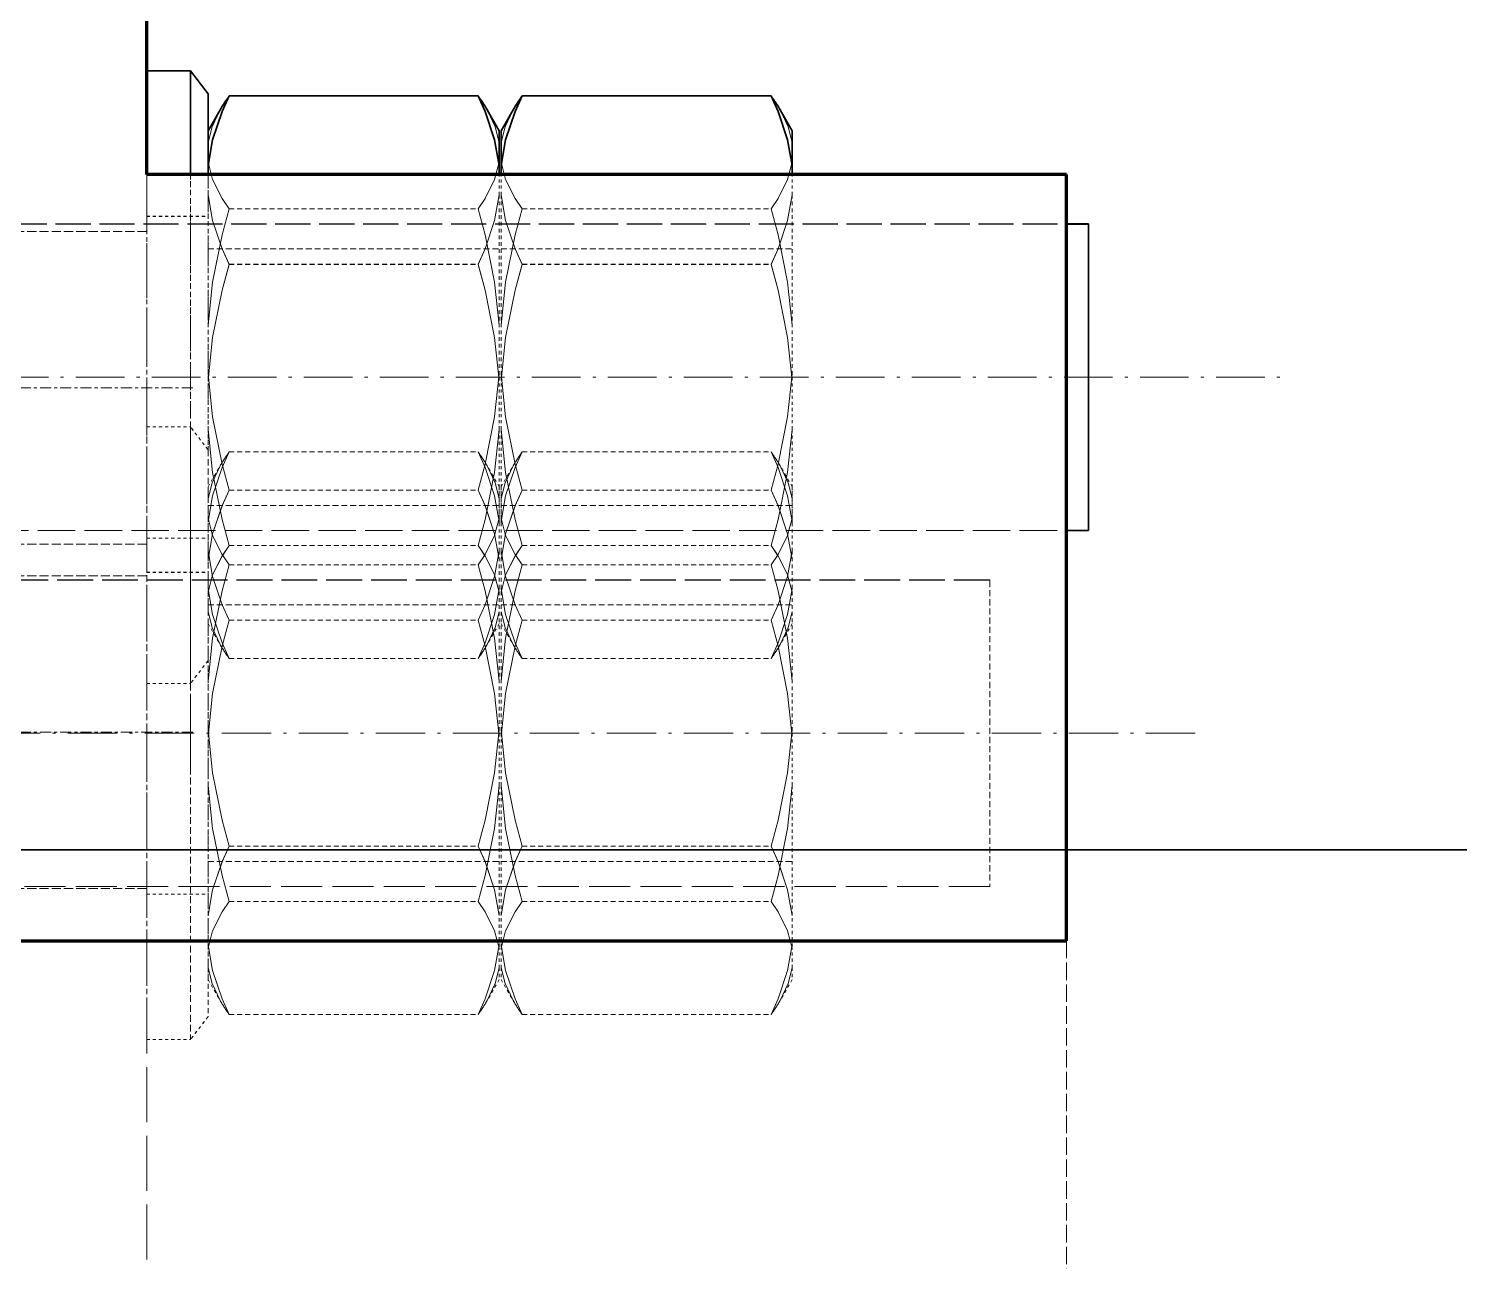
# Model space of a CAD drawing. Header units: millimetres. Extents: x 12184 to 41592, y 8990 to 29785.
# Drawn here: x 22312.09 to 22358.77, y 17317.67 to 17357.9 of the extents above; entities that cross this region are included whole.
import ezdxf

# ---------------------------------------------------------------- set-up
doc = ezdxf.new("R2010")
doc.units = ezdxf.units.MM
doc.linetypes.add('DASHDOT', pattern=[18.5, 12, -3, 0.5, -3])
doc.linetypes.add('DASHED', pattern=[15, 12, -3])

# ---------------------------------------------------------------- blocks, each defined once
blk = doc.blocks.new('A$C55E021B5')
at = {"color": 7, "lineweight": 35, "ltscale": 0.158333}
blk.add_line((1178.701, 1211.53), (1178.701, 1116.53), dxfattribs=at)
at = {"color": 7, "lineweight": 140, "ltscale": 0.158333}
blk.add_line((1178.701, 1116.53), (1178.701, 1211.53), dxfattribs=at)
at = {"color": 7, "lineweight": 35, "ltscale": 0.001576}
blk.add_line((1176.701, 1119.169), (1177.277, 1119.919), dxfattribs=at)
at = {"color": 7, "lineweight": 35, "ltscale": 0.005648}
for p, q in [((1177.277, 1119.919), (1177.277, 1116.53)), ((1178.701, 1119.919), (1178.701, 1116.53))]:
    blk.add_line(p, q, dxfattribs=at)
at = {"color": 7, "linetype": 'DASHED', "lineweight": 13, "ltscale": 0.014781}
for p, q in [((1177.277, 1119.919), (1177.277, 1111.05)), ((1178.701, 1097.17), (1178.701, 1088.301))]:
    blk.add_line(p, q, dxfattribs=at)
at = {"color": 7, "lineweight": 35, "ltscale": 0.002374}
blk.add_line((1178.701, 1119.919), (1177.277, 1119.919), dxfattribs=at)
at = {"color": 7, "lineweight": 35, "ltscale": 0.013528}
for p, q in [((1166.452, 1119.097), (1158.335, 1119.097)), ((1176.01, 1119.097), (1167.893, 1119.097))]:
    blk.add_line(p, q, dxfattribs=at)
at = {"color": 7, "lineweight": 35, "ltscale": 0.004398}
blk.add_line((1176.701, 1119.169), (1176.701, 1116.53), dxfattribs=at)
at = {"color": 7, "lineweight": 35, "ltscale": 0.001316}
for p, q in [((1157.643, 1117.959), (1158.038, 1118.643)), ((1167.143, 1117.959), (1166.749, 1118.643)), ((1167.201, 1117.959), (1167.596, 1118.643)), ((1176.701, 1117.959), (1176.306, 1118.643))]:
    blk.add_line(p, q, dxfattribs=at)
at = {"color": 7, "lineweight": 35, "ltscale": 0.001886}
for p, q in [((1157.643, 1117.959), (1157.643, 1116.827)), ((1167.143, 1117.959), (1167.143, 1116.827)), ((1167.201, 1117.959), (1167.201, 1116.827)), ((1176.701, 1117.959), (1176.701, 1116.827))]:
    blk.add_line(p, q, dxfattribs=at)
at = {"color": 7, "lineweight": 35, "ltscale": 0.05}
blk.add_line((1178.701, 1116.53), (1148.701, 1116.53), dxfattribs=at)
at = {"color": 7, "lineweight": 35, "ltscale": 0.041667}
blk.add_line((1148.701, 1116.53), (1148.701, 1091.53), dxfattribs=at)
at = {"color": 7, "lineweight": 140, "ltscale": 0.041667}
blk.add_line((1148.701, 1091.53), (1148.701, 1116.53), dxfattribs=at)
at = {"color": 7, "lineweight": 140, "ltscale": 0.05}
blk.add_line((1148.701, 1116.53), (1178.701, 1116.53), dxfattribs=at)
at = {"color": 7, "lineweight": 35, "ltscale": 0.000495911}
for p, q in [((1157.643, 1116.53), (1157.643, 1116.827)), ((1167.143, 1116.53), (1167.143, 1116.827)), ((1167.201, 1116.53), (1167.201, 1116.827)), ((1176.701, 1116.53), (1176.701, 1116.827))]:
    blk.add_line(p, q, dxfattribs=at)
at = {"color": 7, "linetype": 'DASHED', "lineweight": 13, "ltscale": 0.001096}
for p, q in [((1157.643, 1115.872), (1157.643, 1116.53)), ((1167.143, 1115.872), (1167.143, 1116.53)), ((1167.201, 1115.872), (1167.201, 1116.53)), ((1176.701, 1115.872), (1176.701, 1116.53))]:
    blk.add_line(p, q, dxfattribs=at)
at = {"color": 7, "linetype": 'DASHED', "lineweight": 13, "ltscale": 0.012762}
blk.add_line((1176.701, 1116.53), (1176.701, 1108.872), dxfattribs=at)
at = {"color": 7, "linetype": 'DASHED', "lineweight": 13, "ltscale": 0.012904}
for p, q in [((1177.277, 1116.53), (1177.277, 1108.787)), ((1178.701, 1116.53), (1178.701, 1108.787))]:
    blk.add_line(p, q, dxfattribs=at)
at = {"color": 7, "linetype": 'DASHED', "lineweight": 13, "ltscale": 0.149374}
blk.add_line((1178.701, 1116.53), (1178.701, 1026.905), dxfattribs=at)
at = {"color": 7, "linetype": 'DASHED', "lineweight": 13, "ltscale": 0.010101}
for p, q in [((1157.643, 1115.872), (1157.643, 1109.812)), ((1167.143, 1115.872), (1167.143, 1109.812)), ((1167.201, 1115.872), (1167.201, 1109.812)), ((1176.701, 1115.872), (1176.701, 1109.812)), ((1157.643, 1104.254), (1157.643, 1098.194)), ((1167.143, 1104.254), (1167.143, 1098.194)), ((1167.201, 1104.254), (1167.201, 1098.194)), ((1176.701, 1104.254), (1176.701, 1098.194))]:
    blk.add_line(p, q, dxfattribs=at)
at = {"color": 7, "linetype": 'DASHED', "lineweight": 13, "ltscale": 0.013528}
for p, q in [((1166.452, 1115.413), (1158.335, 1115.413)), ((1176.01, 1115.413), (1167.893, 1115.413)), ((1166.452, 1113.603), (1158.335, 1113.603)), ((1176.01, 1113.603), (1167.893, 1113.603)), ((1166.452, 1107.479), (1158.335, 1107.479)), ((1176.01, 1107.479), (1167.893, 1107.479)), ((1166.452, 1106.234), (1158.335, 1106.234)), ((1176.01, 1106.234), (1167.893, 1106.234)), ((1166.452, 1104.424), (1158.335, 1104.424)), ((1176.01, 1104.424), (1167.893, 1104.424)), ((1166.452, 1103.795), (1158.335, 1103.795)), ((1176.01, 1103.795), (1167.893, 1103.795)), ((1166.452, 1101.985), (1158.335, 1101.985)), ((1176.01, 1101.985), (1167.893, 1101.985)), ((1166.452, 1100.74), (1158.335, 1100.74)), ((1176.01, 1100.74), (1167.893, 1100.74)), ((1166.452, 1094.617), (1158.335, 1094.617)), ((1176.01, 1094.617), (1167.893, 1094.617)), ((1166.452, 1092.807), (1158.335, 1092.807)), ((1176.01, 1092.807), (1167.893, 1092.807)), ((1166.452, 1089.123), (1158.335, 1089.123)), ((1176.01, 1089.123), (1167.893, 1089.123))]:
    blk.add_line(p, q, dxfattribs=at)
at = {"color": 7, "linetype": 'DASHED', "lineweight": 13, "ltscale": 0.003333}
for p, q in [((1178.701, 1115.169), (1176.701, 1115.169)), ((1178.701, 1104.669), (1176.701, 1104.669)), ((1178.701, 1103.551), (1176.701, 1103.551)), ((1178.701, 1093.051), (1176.701, 1093.051))]:
    blk.add_line(p, q, dxfattribs=at)
at = {"color": 7, "lineweight": 35, "ltscale": 5.34058e-05}
blk.add_line((1147.977, 1114.919), (1147.977, 1114.887), dxfattribs=at)
at = {"color": 7, "lineweight": 35, "ltscale": 0.001207}
for p, q in [((1148.701, 1114.919), (1147.977, 1114.919)), ((1148.701, 1104.919), (1147.977, 1104.919))]:
    blk.add_line(p, q, dxfattribs=at)
at = {"color": 7, "lineweight": 35, "ltscale": 0.016613}
blk.add_line((1147.977, 1114.887), (1147.977, 1104.919), dxfattribs=at)
at = {"color": 7, "linetype": 'DASHED', "lineweight": 13, "ltscale": 0.095579}
blk.add_line((1206.049, 1114.919), (1148.701, 1114.919), dxfattribs=at)
at = {"color": 7, "linetype": 'DASHED', "lineweight": 13, "ltscale": 0.025}
for p, q in [((1178.701, 1114.672), (1193.701, 1114.672)), ((1178.701, 1104.472), (1193.701, 1104.472)), ((1178.701, 1103.433), (1193.701, 1103.433)), ((1178.701, 1093.233), (1193.701, 1093.233))]:
    blk.add_line(p, q, dxfattribs=at)
at = {"color": 7, "linetype": 'DASHED', "lineweight": 13, "ltscale": 0.015833}
for p, q in [((1167.143, 1114.107), (1157.643, 1114.107)), ((1176.701, 1114.107), (1167.201, 1114.107)), ((1167.143, 1105.731), (1157.643, 1105.731)), ((1176.701, 1105.731), (1167.201, 1105.731)), ((1167.143, 1102.489), (1157.643, 1102.489)), ((1176.701, 1102.489), (1167.201, 1102.489)), ((1167.143, 1094.113), (1157.643, 1094.113)), ((1176.701, 1094.113), (1167.201, 1094.113))]:
    blk.add_line(p, q, dxfattribs=at)
at = {"color": 7, "linetype": 'DASHED', "lineweight": 13, "ltscale": 0.018552}
for p, q in [((1177.277, 1111.05), (1177.277, 1099.919)), ((1177.277, 1108.301), (1177.277, 1097.17)), ((1178.701, 1108.301), (1178.701, 1097.17)), ((1177.277, 1099.432), (1177.277, 1088.301))]:
    blk.add_line(p, q, dxfattribs=at)
at = {"color": 7, "linetype": 'DASHDOT', "lineweight": 13, "ltscale": 0.132204}
blk.add_line((1220.689, 1109.919), (1141.367, 1109.919), dxfattribs=at)
at = {"color": 7, "linetype": 'DASHED', "lineweight": 13, "ltscale": 0.00266}
for p, q in [((1157.643, 1108.216), (1157.643, 1109.812)), ((1167.143, 1108.216), (1167.143, 1109.812)), ((1167.201, 1108.216), (1167.201, 1109.812)), ((1176.701, 1108.216), (1176.701, 1109.812)), ((1157.643, 1096.598), (1157.643, 1098.194)), ((1167.143, 1096.598), (1167.143, 1098.194)), ((1167.201, 1096.598), (1167.201, 1098.194)), ((1176.701, 1096.598), (1176.701, 1098.194))]:
    blk.add_line(p, q, dxfattribs=at)
at = {"color": 7, "linetype": 'DASHDOT', "lineweight": 13, "ltscale": 0.03}
for p, q in [((1177.201, 1109.572), (1195.201, 1109.572)), ((1177.201, 1098.333), (1195.201, 1098.333))]:
    blk.add_line(p, q, dxfattribs=at)
at = {"color": 7, "linetype": 'DASHED', "lineweight": 13, "ltscale": 0.002203}
blk.add_line((1176.701, 1108.872), (1176.701, 1107.551), dxfattribs=at)
at = {"color": 7, "linetype": 'DASHED', "lineweight": 13, "ltscale": 0.000811005}
blk.add_line((1178.701, 1108.787), (1178.701, 1108.301), dxfattribs=at)
at = {"color": 7, "linetype": 'DASHED', "lineweight": 13, "ltscale": 0.005132}
for p, q in [((1157.643, 1108.216), (1157.643, 1105.137)), ((1167.143, 1108.216), (1167.143, 1105.137)), ((1167.201, 1108.216), (1167.201, 1105.137))]:
    blk.add_line(p, q, dxfattribs=at)
at = {"color": 7, "linetype": 'DASHED', "lineweight": 13, "ltscale": 0.001576}
for p, q in [((1176.701, 1107.551), (1177.277, 1108.301)), ((1176.701, 1100.669), (1177.277, 1099.919)), ((1176.701, 1089.051), (1177.277, 1088.301))]:
    blk.add_line(p, q, dxfattribs=at)
at = {"color": 7, "linetype": 'DASHED', "lineweight": 13, "ltscale": 0.001109}
blk.add_line((1176.701, 1108.216), (1176.701, 1107.551), dxfattribs=at)
at = {"color": 7, "linetype": 'DASHED', "lineweight": 13, "ltscale": 0.002374}
for p, q in [((1178.701, 1108.301), (1177.277, 1108.301)), ((1178.701, 1099.919), (1177.277, 1099.919)), ((1178.701, 1088.301), (1177.277, 1088.301))]:
    blk.add_line(p, q, dxfattribs=at)
at = {"color": 7, "linetype": 'DASHED', "lineweight": 13, "ltscale": 0.01716}
blk.add_line((1176.701, 1107.551), (1176.701, 1097.254), dxfattribs=at)
at = {"color": 7, "linetype": 'DASHED', "lineweight": 13, "ltscale": 0.001316}
for p, q in [((1157.643, 1106.341), (1158.038, 1107.025)), ((1167.143, 1106.341), (1166.749, 1107.025)), ((1167.201, 1106.341), (1167.596, 1107.025)), ((1176.701, 1106.341), (1176.306, 1107.025)), ((1157.643, 1101.879), (1158.038, 1101.195)), ((1167.143, 1101.879), (1166.749, 1101.195)), ((1167.201, 1101.879), (1167.596, 1101.195)), ((1176.701, 1101.879), (1176.306, 1101.195)), ((1157.643, 1090.261), (1158.038, 1089.577)), ((1167.143, 1090.261), (1166.749, 1089.577)), ((1167.201, 1090.261), (1167.596, 1089.577)), ((1176.701, 1090.261), (1176.306, 1089.577))]:
    blk.add_line(p, q, dxfattribs=at)
at = {"color": 7, "linetype": 'DASHED', "lineweight": 13, "ltscale": 0.001886}
for p, q in [((1157.643, 1106.341), (1157.643, 1105.21)), ((1167.143, 1106.341), (1167.143, 1105.21)), ((1167.201, 1106.341), (1167.201, 1105.21)), ((1176.701, 1106.341), (1176.701, 1105.21))]:
    blk.add_line(p, q, dxfattribs=at)
at = {"color": 7, "linetype": 'DASHED', "lineweight": 13, "ltscale": 0.101666}
blk.add_line((1209.701, 1104.919), (1148.701, 1104.919), dxfattribs=at)
at = {"color": 7, "linetype": 'DASHED', "lineweight": 13, "ltscale": 0.001592}
for p, q in [((1157.643, 1104.254), (1157.643, 1105.21)), ((1167.143, 1104.254), (1167.143, 1105.21)), ((1167.201, 1104.254), (1167.201, 1105.21)), ((1176.701, 1104.254), (1176.701, 1105.21))]:
    blk.add_line(p, q, dxfattribs=at)
at = {"color": 7, "linetype": 'DASHED', "lineweight": 13, "ltscale": 5.34058e-05}
blk.add_line((1151.201, 1103.301), (1151.201, 1103.269), dxfattribs=at)
at = {"color": 7, "linetype": 'DASHED', "lineweight": 13, "ltscale": 0.0975}
blk.add_line((1151.201, 1103.301), (1209.701, 1103.301), dxfattribs=at)
at = {"color": 7, "linetype": 'DASHED', "lineweight": 13, "ltscale": 0.016613}
blk.add_line((1151.201, 1103.269), (1151.201, 1093.301), dxfattribs=at)
at = {"color": 7, "linetype": 'DASHDOT', "lineweight": 13, "ltscale": 0.134001}
blk.add_line((1144.501, 1098.301), (1224.902, 1098.301), dxfattribs=at)
at = {"color": 7, "linetype": 'DASHED', "lineweight": 13, "ltscale": 0.013673}
blk.add_line((1176.701, 1097.254), (1176.701, 1089.051), dxfattribs=at)
at = {"color": 7, "linetype": 'DASHED', "lineweight": 13, "ltscale": 0.008855}
for p, q in [((1157.643, 1096.598), (1157.643, 1091.285)), ((1167.143, 1096.598), (1167.143, 1091.285)), ((1167.201, 1096.598), (1167.201, 1091.285)), ((1176.701, 1096.598), (1176.701, 1091.285))]:
    blk.add_line(p, q, dxfattribs=at)
at = {"color": 7, "lineweight": 35, "ltscale": 0.183334}
blk.add_line((1199.758, 1094.5), (1089.758, 1094.5), dxfattribs=at)
at = {"color": 7, "linetype": 'DASHED', "lineweight": 13, "ltscale": 0.111666}
blk.add_line((1151.201, 1093.301), (1218.201, 1093.301), dxfattribs=at)
at = {"color": 7, "linetype": 'DASHED', "lineweight": 13, "ltscale": 0.047578}
blk.add_line((1148.701, 1091.53), (1148.701, 1062.983), dxfattribs=at)
at = {"color": 7, "lineweight": 35, "ltscale": 0.075}
blk.add_line((1148.701, 1091.53), (1193.701, 1091.53), dxfattribs=at)
at = {"color": 7, "lineweight": 140, "ltscale": 0.075}
blk.add_line((1193.701, 1091.53), (1148.701, 1091.53), dxfattribs=at)
at = {"color": 7, "linetype": 'DASHED', "lineweight": 13, "ltscale": 0.001067}
for p, q in [((1157.643, 1090.644), (1157.643, 1091.285)), ((1167.143, 1090.644), (1167.143, 1091.285)), ((1167.201, 1090.644), (1167.201, 1091.285)), ((1176.701, 1090.644), (1176.701, 1091.285))]:
    blk.add_line(p, q, dxfattribs=at)
at = {"color": 7, "linetype": 'DASHED', "lineweight": 13, "ltscale": 0.000639725}
for p, q in [((1157.643, 1090.644), (1157.643, 1090.261)), ((1167.143, 1090.644), (1167.143, 1090.261)), ((1167.201, 1090.644), (1167.201, 1090.261)), ((1176.701, 1090.644), (1176.701, 1090.261))]:
    blk.add_line(p, q, dxfattribs=at)
at = {"color": 7, "lineweight": 35}
for points in [[(1157.643, 1116.827), (1157.794, 1117.667), (1158.106, 1118.589), (1158.335, 1119.097)], [(1167.143, 1116.827), (1166.993, 1117.667), (1166.681, 1118.589), (1166.452, 1119.097)], [(1167.201, 1116.827), (1167.352, 1117.667), (1167.664, 1118.589), (1167.893, 1119.097)], [(1176.701, 1116.827), (1176.551, 1117.667), (1176.239, 1118.589), (1176.01, 1119.097)]]:
    blk.add_lwpolyline(points, dxfattribs=at)
at = {"color": 7, "linetype": 'DASHED', "lineweight": 13}
for points in [[(1157.643, 1117.575), (1157.775, 1118.087), (1158.038, 1118.643)], [(1167.143, 1117.575), (1167.012, 1118.087), (1166.749, 1118.643)], [(1167.201, 1117.575), (1167.333, 1118.087), (1167.596, 1118.643)], [(1176.701, 1117.575), (1176.57, 1118.087), (1176.306, 1118.643)], [(1157.643, 1116.935), (1157.794, 1116.372), (1158.106, 1115.754), (1158.335, 1115.413)], [(1167.143, 1116.935), (1166.993, 1116.372), (1166.681, 1115.754), (1166.452, 1115.413)], [(1167.201, 1116.935), (1167.352, 1116.372), (1167.664, 1115.754), (1167.893, 1115.413)], [(1176.701, 1116.935), (1176.551, 1116.372), (1176.239, 1115.754), (1176.01, 1115.413)], [(1157.643, 1115.872), (1157.794, 1115.033), (1158.106, 1114.111), (1158.335, 1113.603)], [(1167.143, 1115.872), (1166.993, 1115.033), (1166.681, 1114.111), (1166.452, 1113.603)], [(1167.201, 1115.872), (1167.352, 1115.033), (1167.664, 1114.111), (1167.893, 1113.603)], [(1176.701, 1115.872), (1176.551, 1115.033), (1176.239, 1114.111), (1176.01, 1113.603)], [(1157.643, 1111.622), (1157.794, 1113.024), (1158.106, 1114.564), (1158.335, 1115.413)], [(1167.143, 1111.622), (1166.993, 1113.024), (1166.681, 1114.564), (1166.452, 1115.413)], [(1167.201, 1111.622), (1167.352, 1113.024), (1167.664, 1114.564), (1167.893, 1115.413)], [(1176.701, 1111.622), (1176.551, 1113.024), (1176.239, 1114.564), (1176.01, 1115.413)], [(1157.643, 1109.812), (1157.794, 1111.214), (1158.106, 1112.754), (1158.335, 1113.603)], [(1167.143, 1109.812), (1166.993, 1111.214), (1166.681, 1112.754), (1166.452, 1113.603)], [(1167.201, 1109.812), (1167.352, 1111.214), (1167.664, 1112.754), (1167.893, 1113.603)], [(1176.701, 1109.812), (1176.551, 1111.214), (1176.239, 1112.754), (1176.01, 1113.603)], [(1157.643, 1110.026), (1157.794, 1108.623), (1158.106, 1107.083), (1158.335, 1106.234)], [(1167.143, 1110.026), (1166.993, 1108.623), (1166.681, 1107.083), (1166.452, 1106.234)], [(1167.201, 1110.026), (1167.352, 1108.623), (1167.664, 1107.083), (1167.893, 1106.234)], [(1176.701, 1110.026), (1176.551, 1108.623), (1176.239, 1107.083), (1176.01, 1106.234)], [(1157.643, 1108.216), (1157.794, 1106.813), (1158.106, 1105.273), (1158.335, 1104.424)], [(1167.143, 1108.216), (1166.993, 1106.813), (1166.681, 1105.273), (1166.452, 1104.424)], [(1167.201, 1108.216), (1167.352, 1106.813), (1167.664, 1105.273), (1167.893, 1104.424)], [(1176.701, 1108.216), (1176.551, 1106.813), (1176.239, 1105.273), (1176.01, 1104.424)], [(1157.643, 1105.21), (1157.794, 1106.049), (1158.106, 1106.971), (1158.335, 1107.479)], [(1167.143, 1105.21), (1166.993, 1106.049), (1166.681, 1106.971), (1166.452, 1107.479)], [(1167.201, 1105.21), (1167.352, 1106.049), (1167.664, 1106.971), (1167.893, 1107.479)], [(1176.701, 1105.21), (1176.551, 1106.049), (1176.239, 1106.971), (1176.01, 1107.479)], [(1157.643, 1105.957), (1157.775, 1106.47), (1158.038, 1107.025)], [(1167.143, 1105.957), (1167.012, 1106.47), (1166.749, 1107.025)], [(1167.201, 1105.957), (1167.333, 1106.47), (1167.596, 1107.025)], [(1176.701, 1105.957), (1176.57, 1106.47), (1176.306, 1107.025)], [(1157.643, 1103.965), (1157.794, 1104.805), (1158.106, 1105.727), (1158.335, 1106.234)], [(1167.143, 1103.965), (1166.993, 1104.805), (1166.681, 1105.727), (1166.452, 1106.234)], [(1167.201, 1103.965), (1167.352, 1104.805), (1167.664, 1105.727), (1167.893, 1106.234)], [(1176.701, 1103.965), (1176.551, 1104.805), (1176.239, 1105.727), (1176.01, 1106.234)], [(1157.643, 1105.317), (1157.794, 1104.754), (1158.106, 1104.136), (1158.335, 1103.795)], [(1167.143, 1105.317), (1166.993, 1104.754), (1166.681, 1104.136), (1166.452, 1103.795)], [(1167.201, 1105.317), (1167.352, 1104.754), (1167.664, 1104.136), (1167.893, 1103.795)], [(1176.701, 1105.317), (1176.551, 1104.754), (1176.239, 1104.136), (1176.01, 1103.795)], [(1157.643, 1102.903), (1157.794, 1103.466), (1158.106, 1104.084), (1158.335, 1104.424)], [(1167.143, 1102.903), (1166.993, 1103.466), (1166.681, 1104.084), (1166.452, 1104.424)], [(1167.201, 1102.903), (1167.352, 1103.466), (1167.664, 1104.084), (1167.893, 1104.424)], [(1176.701, 1102.903), (1176.551, 1103.466), (1176.239, 1104.084), (1176.01, 1104.424)], [(1157.643, 1104.254), (1157.794, 1103.415), (1158.106, 1102.493), (1158.335, 1101.985)], [(1167.143, 1104.254), (1166.993, 1103.415), (1166.681, 1102.493), (1166.452, 1101.985)], [(1167.201, 1104.254), (1167.352, 1103.415), (1167.664, 1102.493), (1167.893, 1101.985)], [(1176.701, 1104.254), (1176.551, 1103.415), (1176.239, 1102.493), (1176.01, 1101.985)], [(1157.643, 1100.004), (1157.794, 1101.406), (1158.106, 1102.946), (1158.335, 1103.795)], [(1167.143, 1100.004), (1166.993, 1101.406), (1166.681, 1102.946), (1166.452, 1103.795)], [(1167.201, 1100.004), (1167.352, 1101.406), (1167.664, 1102.946), (1167.893, 1103.795)], [(1176.701, 1100.004), (1176.551, 1101.406), (1176.239, 1102.946), (1176.01, 1103.795)], [(1157.643, 1103.01), (1157.794, 1102.17), (1158.106, 1101.248), (1158.335, 1100.74)], [(1167.143, 1103.01), (1166.993, 1102.17), (1166.681, 1101.248), (1166.452, 1100.74)], [(1167.201, 1103.01), (1167.352, 1102.17), (1167.664, 1101.248), (1167.893, 1100.74)], [(1176.701, 1103.01), (1176.551, 1102.17), (1176.239, 1101.248), (1176.01, 1100.74)], [(1157.643, 1102.262), (1157.775, 1101.75), (1158.038, 1101.195)], [(1157.643, 1098.194), (1157.794, 1099.596), (1158.106, 1101.136), (1158.335, 1101.985)], [(1167.143, 1098.194), (1166.993, 1099.596), (1166.681, 1101.136), (1166.452, 1101.985)], [(1167.143, 1102.262), (1167.012, 1101.75), (1166.749, 1101.195)], [(1167.201, 1102.262), (1167.333, 1101.75), (1167.596, 1101.195)], [(1167.201, 1098.194), (1167.352, 1099.596), (1167.664, 1101.136), (1167.893, 1101.985)], [(1176.701, 1098.194), (1176.551, 1099.596), (1176.239, 1101.136), (1176.01, 1101.985)], [(1176.701, 1102.262), (1176.57, 1101.75), (1176.306, 1101.195)], [(1157.643, 1098.408), (1157.794, 1097.005), (1158.106, 1095.465), (1158.335, 1094.617)], [(1167.143, 1098.408), (1166.993, 1097.005), (1166.681, 1095.465), (1166.452, 1094.617)], [(1167.201, 1098.408), (1167.352, 1097.005), (1167.664, 1095.465), (1167.893, 1094.617)], [(1176.701, 1098.408), (1176.551, 1097.005), (1176.239, 1095.465), (1176.01, 1094.617)], [(1157.643, 1096.598), (1157.794, 1095.195), (1158.106, 1093.655), (1158.335, 1092.807)], [(1167.143, 1096.598), (1166.993, 1095.195), (1166.681, 1093.655), (1166.452, 1092.807)], [(1167.201, 1096.598), (1167.352, 1095.195), (1167.664, 1093.655), (1167.893, 1092.807)], [(1176.701, 1096.598), (1176.551, 1095.195), (1176.239, 1093.655), (1176.01, 1092.807)], [(1157.643, 1092.347), (1157.794, 1093.187), (1158.106, 1094.109), (1158.335, 1094.617)], [(1167.143, 1092.347), (1166.993, 1093.187), (1166.681, 1094.109), (1166.452, 1094.617)], [(1167.201, 1092.347), (1167.352, 1093.187), (1167.664, 1094.109), (1167.893, 1094.617)], [(1176.701, 1092.347), (1176.551, 1093.187), (1176.239, 1094.109), (1176.01, 1094.617)], [(1157.643, 1091.285), (1157.794, 1091.848), (1158.106, 1092.466), (1158.335, 1092.807)], [(1167.143, 1091.285), (1166.993, 1091.848), (1166.681, 1092.466), (1166.452, 1092.807)], [(1167.201, 1091.285), (1167.352, 1091.848), (1167.664, 1092.466), (1167.893, 1092.807)], [(1176.701, 1091.285), (1176.551, 1091.848), (1176.239, 1092.466), (1176.01, 1092.807)], [(1157.643, 1091.392), (1157.794, 1090.552), (1158.106, 1089.631), (1158.335, 1089.123)], [(1167.143, 1091.392), (1166.993, 1090.552), (1166.681, 1089.631), (1166.452, 1089.123)], [(1167.201, 1091.392), (1167.352, 1090.552), (1167.664, 1089.631), (1167.893, 1089.123)], [(1176.701, 1091.392), (1176.551, 1090.552), (1176.239, 1089.631), (1176.01, 1089.123)], [(1157.643, 1090.644), (1157.775, 1090.132), (1158.038, 1089.577)], [(1167.143, 1090.644), (1167.012, 1090.132), (1166.749, 1089.577)], [(1167.201, 1090.644), (1167.333, 1090.132), (1167.596, 1089.577)], [(1176.701, 1090.644), (1176.57, 1090.132), (1176.306, 1089.577)]]:
    blk.add_lwpolyline(points, dxfattribs=at)
at = {"color": 7, "lineweight": 35}
for centre, start, end in [((1162.605, 1115.983), 143.9045, 149.7877), ((1162.182, 1115.983), 30.2123, 36.0955), ((1172.163, 1115.983), 143.9045, 149.7877), ((1171.739, 1115.983), 30.2123, 36.0955)]:
    blk.add_arc(centre, 5.285, start, end, dxfattribs=at)
at = {"color": 7, "linetype": 'DASHED', "lineweight": 13}
for centre, start, end in [((1162.605, 1104.366), 143.9045, 149.7877), ((1162.182, 1104.366), 30.2123, 36.0955), ((1172.163, 1104.366), 143.9045, 149.7877), ((1171.739, 1104.366), 30.2123, 36.0955), ((1162.605, 1103.854), 210.2123, 216.0955), ((1162.182, 1103.854), 323.9045, 329.7877), ((1172.163, 1103.854), 210.2123, 216.0955), ((1171.739, 1103.854), 323.9045, 329.7877), ((1162.605, 1092.236), 210.2123, 216.0955), ((1162.182, 1092.236), 323.9045, 329.7877), ((1172.163, 1092.236), 210.2123, 216.0955), ((1171.739, 1092.236), 323.9045, 329.7877)]:
    blk.add_arc(centre, 5.285, start, end, dxfattribs=at)
blk = doc.blocks.new('1')
at = {"color": 7, "lineweight": 35, "ltscale": 0.158333}
blk.add_line((22315.947, 17448.134), (22315.947, 17353.134), dxfattribs=at)
at = {"color": 7, "lineweight": 140, "ltscale": 0.158333}
blk.add_line((22315.947, 17353.134), (22315.947, 17448.134), dxfattribs=at)
at = {"color": 7, "lineweight": 35, "ltscale": 0.005648}
for p, q in [((22315.947, 17356.522), (22315.947, 17353.134)), ((22317.371, 17356.522), (22317.371, 17353.134))]:
    blk.add_line(p, q, dxfattribs=at)
at = {"color": 7, "lineweight": 35, "ltscale": 0.002374}
blk.add_line((22315.947, 17356.522), (22317.371, 17356.522), dxfattribs=at)
at = {"color": 7, "linetype": 'DASHED', "lineweight": 13, "ltscale": 0.014781}
for p, q in [((22317.371, 17356.522), (22317.371, 17347.653)), ((22315.947, 17333.773), (22315.947, 17324.904))]:
    blk.add_line(p, q, dxfattribs=at)
at = {"color": 7, "lineweight": 35, "ltscale": 0.001576}
blk.add_line((22317.947, 17355.772), (22317.371, 17356.522), dxfattribs=at)
at = {"color": 7, "lineweight": 35, "ltscale": 0.004398}
blk.add_line((22317.947, 17355.772), (22317.947, 17353.133), dxfattribs=at)
at = {"color": 7, "lineweight": 35, "ltscale": 0.013528}
for p, q in [((22318.638, 17355.701), (22326.755, 17355.701)), ((22328.195, 17355.701), (22336.312, 17355.701))]:
    blk.add_line(p, q, dxfattribs=at)
at = {"color": 7, "lineweight": 35, "ltscale": 0.001316}
for p, q in [((22317.947, 17354.563), (22318.341, 17355.246)), ((22327.446, 17354.563), (22327.051, 17355.246)), ((22327.504, 17354.563), (22327.899, 17355.246)), ((22337.004, 17354.563), (22336.609, 17355.246))]:
    blk.add_line(p, q, dxfattribs=at)
at = {"color": 7, "lineweight": 35, "ltscale": 0.001886}
for p, q in [((22317.947, 17354.563), (22317.947, 17353.431)), ((22327.446, 17354.563), (22327.446, 17353.431)), ((22327.504, 17354.563), (22327.504, 17353.431)), ((22337.004, 17354.563), (22337.004, 17353.431))]:
    blk.add_line(p, q, dxfattribs=at)
at = {"color": 7, "linetype": 'DASHED', "lineweight": 13, "ltscale": 0.149374}
blk.add_line((22315.947, 17353.134), (22315.947, 17263.509), dxfattribs=at)
at = {"color": 7, "lineweight": 35, "ltscale": 0.05}
blk.add_line((22315.947, 17353.134), (22345.947, 17353.134), dxfattribs=at)
at = {"color": 7, "linetype": 'DASHED', "lineweight": 13, "ltscale": 0.012904}
for p, q in [((22315.947, 17353.134), (22315.947, 17345.391)), ((22317.371, 17353.134), (22317.371, 17345.391))]:
    blk.add_line(p, q, dxfattribs=at)
at = {"color": 7, "lineweight": 140, "ltscale": 0.05}
blk.add_line((22345.947, 17353.134), (22315.947, 17353.134), dxfattribs=at)
at = {"color": 7, "lineweight": 35, "ltscale": 0.000495911}
for p, q in [((22317.947, 17353.134), (22317.947, 17353.431)), ((22327.446, 17353.134), (22327.446, 17353.431)), ((22327.504, 17353.134), (22327.504, 17353.431)), ((22337.004, 17353.134), (22337.004, 17353.431))]:
    blk.add_line(p, q, dxfattribs=at)
at = {"color": 7, "linetype": 'DASHED', "lineweight": 13, "ltscale": 0.001096}
for p, q in [((22317.947, 17352.476), (22317.947, 17353.134)), ((22327.446, 17352.476), (22327.446, 17353.134)), ((22327.504, 17352.476), (22327.504, 17353.134)), ((22337.004, 17352.476), (22337.004, 17353.134))]:
    blk.add_line(p, q, dxfattribs=at)
at = {"color": 7, "linetype": 'DASHED', "lineweight": 13, "ltscale": 0.012762}
blk.add_line((22317.947, 17353.133), (22317.947, 17345.476), dxfattribs=at)
at = {"color": 7, "lineweight": 35, "ltscale": 0.041667}
blk.add_line((22345.947, 17353.134), (22345.947, 17328.134), dxfattribs=at)
at = {"color": 7, "lineweight": 140, "ltscale": 0.041667}
blk.add_line((22345.947, 17328.134), (22345.947, 17353.134), dxfattribs=at)
at = {"color": 7, "linetype": 'DASHED', "lineweight": 13, "ltscale": 0.010101}
for p, q in [((22317.947, 17352.476), (22317.947, 17346.415)), ((22327.446, 17352.476), (22327.446, 17346.415)), ((22327.504, 17352.476), (22327.504, 17346.415)), ((22337.004, 17352.476), (22337.004, 17346.415)), ((22317.947, 17340.858), (22317.947, 17334.797)), ((22327.446, 17340.858), (22327.446, 17334.797)), ((22327.504, 17340.858), (22327.504, 17334.797)), ((22337.004, 17340.858), (22337.004, 17334.797))]:
    blk.add_line(p, q, dxfattribs=at)
at = {"color": 7, "linetype": 'DASHED', "lineweight": 13, "ltscale": 0.003333}
for p, q in [((22315.947, 17351.772), (22317.947, 17351.772)), ((22315.947, 17341.272), (22317.947, 17341.272)), ((22315.947, 17340.154), (22317.947, 17340.154)), ((22315.947, 17329.654), (22317.947, 17329.654))]:
    blk.add_line(p, q, dxfattribs=at)
at = {"color": 7, "linetype": 'DASHED', "lineweight": 13, "ltscale": 0.013528}
for p, q in [((22318.638, 17352.016), (22326.755, 17352.016)), ((22328.195, 17352.016), (22336.312, 17352.016)), ((22318.638, 17350.206), (22326.755, 17350.206)), ((22328.195, 17350.206), (22336.312, 17350.206)), ((22318.638, 17344.083), (22326.755, 17344.083)), ((22328.195, 17344.083), (22336.312, 17344.083)), ((22318.638, 17342.838), (22326.755, 17342.838)), ((22328.195, 17342.838), (22336.312, 17342.838)), ((22318.638, 17341.028), (22326.755, 17341.028)), ((22328.195, 17341.028), (22336.312, 17341.028)), ((22318.638, 17340.399), (22326.755, 17340.399)), ((22328.195, 17340.399), (22336.312, 17340.399)), ((22318.638, 17338.589), (22326.755, 17338.589)), ((22328.195, 17338.589), (22336.312, 17338.589)), ((22318.638, 17337.344), (22326.755, 17337.344)), ((22328.195, 17337.344), (22336.312, 17337.344)), ((22318.638, 17331.22), (22326.755, 17331.22)), ((22328.195, 17331.22), (22336.312, 17331.22)), ((22318.638, 17329.41), (22326.755, 17329.41)), ((22328.195, 17329.41), (22336.312, 17329.41)), ((22318.638, 17325.726), (22326.755, 17325.726)), ((22328.195, 17325.726), (22336.312, 17325.726))]:
    blk.add_line(p, q, dxfattribs=at)
at = {"color": 7, "linetype": 'DASHED', "lineweight": 13, "ltscale": 0.095579}
blk.add_line((22288.599, 17351.522), (22345.946, 17351.522), dxfattribs=at)
at = {"color": 7, "linetype": 'DASHED', "lineweight": 13, "ltscale": 0.025}
for p, q in [((22315.947, 17351.276), (22300.947, 17351.276)), ((22315.947, 17341.076), (22300.947, 17341.076)), ((22315.947, 17340.037), (22300.947, 17340.037)), ((22315.947, 17329.836), (22300.947, 17329.836))]:
    blk.add_line(p, q, dxfattribs=at)
at = {"color": 7, "lineweight": 35, "ltscale": 0.001207}
for p, q in [((22345.946, 17351.522), (22346.67, 17351.522)), ((22345.946, 17341.522), (22346.67, 17341.522))]:
    blk.add_line(p, q, dxfattribs=at)
at = {"color": 7, "lineweight": 35, "ltscale": 5.34058e-05}
blk.add_line((22346.67, 17351.522), (22346.67, 17351.49), dxfattribs=at)
at = {"color": 7, "lineweight": 35, "ltscale": 0.016613}
blk.add_line((22346.67, 17351.49), (22346.67, 17341.522), dxfattribs=at)
at = {"color": 7, "linetype": 'DASHED', "lineweight": 13, "ltscale": 0.015833}
for p, q in [((22317.947, 17350.71), (22327.446, 17350.71)), ((22327.504, 17350.71), (22337.004, 17350.71)), ((22317.947, 17342.334), (22327.446, 17342.334)), ((22327.504, 17342.334), (22337.004, 17342.334)), ((22317.947, 17339.092), (22327.446, 17339.092)), ((22327.504, 17339.092), (22337.004, 17339.092)), ((22317.947, 17330.716), (22327.446, 17330.716)), ((22327.504, 17330.716), (22337.004, 17330.716))]:
    blk.add_line(p, q, dxfattribs=at)
at = {"color": 7, "linetype": 'DASHED', "lineweight": 13, "ltscale": 0.018552}
for p, q in [((22317.371, 17347.653), (22317.371, 17336.522)), ((22315.947, 17344.904), (22315.947, 17333.773)), ((22317.371, 17344.904), (22317.371, 17333.773)), ((22317.371, 17336.036), (22317.371, 17324.904))]:
    blk.add_line(p, q, dxfattribs=at)
at = {"color": 7, "linetype": 'DASHDOT', "lineweight": 13, "ltscale": 0.132204}
blk.add_line((22273.958, 17346.522), (22353.28, 17346.522), dxfattribs=at)
at = {"color": 7, "linetype": 'DASHDOT', "lineweight": 13, "ltscale": 0.03}
for p, q in [((22317.446, 17346.176), (22299.446, 17346.176)), ((22317.446, 17334.937), (22299.446, 17334.937))]:
    blk.add_line(p, q, dxfattribs=at)
at = {"color": 7, "linetype": 'DASHED', "lineweight": 13, "ltscale": 0.00266}
for p, q in [((22317.947, 17344.819), (22317.947, 17346.415)), ((22327.446, 17344.819), (22327.446, 17346.415)), ((22327.504, 17344.819), (22327.504, 17346.415)), ((22337.004, 17344.819), (22337.004, 17346.415)), ((22317.947, 17333.201), (22317.947, 17334.797)), ((22327.446, 17333.201), (22327.446, 17334.797)), ((22327.504, 17333.201), (22327.504, 17334.797)), ((22337.004, 17333.201), (22337.004, 17334.797))]:
    blk.add_line(p, q, dxfattribs=at)
at = {"color": 7, "linetype": 'DASHED', "lineweight": 13, "ltscale": 0.000811005}
blk.add_line((22315.947, 17345.391), (22315.947, 17344.904), dxfattribs=at)
at = {"color": 7, "linetype": 'DASHED', "lineweight": 13, "ltscale": 0.002203}
blk.add_line((22317.947, 17345.476), (22317.947, 17344.154), dxfattribs=at)
at = {"color": 7, "linetype": 'DASHED', "lineweight": 13, "ltscale": 0.002374}
for p, q in [((22315.947, 17344.904), (22317.371, 17344.904)), ((22315.947, 17336.522), (22317.371, 17336.522)), ((22315.947, 17324.904), (22317.371, 17324.904))]:
    blk.add_line(p, q, dxfattribs=at)
at = {"color": 7, "linetype": 'DASHED', "lineweight": 13, "ltscale": 0.001576}
for p, q in [((22317.947, 17344.154), (22317.371, 17344.904)), ((22317.947, 17337.272), (22317.371, 17336.522)), ((22317.947, 17325.655), (22317.371, 17324.904))]:
    blk.add_line(p, q, dxfattribs=at)
at = {"color": 7, "linetype": 'DASHED', "lineweight": 13, "ltscale": 0.001109}
blk.add_line((22317.947, 17344.819), (22317.947, 17344.154), dxfattribs=at)
at = {"color": 7, "linetype": 'DASHED', "lineweight": 13, "ltscale": 0.005132}
for p, q in [((22327.446, 17344.819), (22327.446, 17341.74)), ((22327.504, 17344.819), (22327.504, 17341.74)), ((22337.004, 17344.819), (22337.004, 17341.74))]:
    blk.add_line(p, q, dxfattribs=at)
at = {"color": 7, "linetype": 'DASHED', "lineweight": 13, "ltscale": 0.01716}
blk.add_line((22317.947, 17344.154), (22317.947, 17333.858), dxfattribs=at)
at = {"color": 7, "linetype": 'DASHED', "lineweight": 13, "ltscale": 0.001316}
for p, q in [((22317.947, 17342.945), (22318.341, 17343.629)), ((22327.446, 17342.945), (22327.051, 17343.629)), ((22327.504, 17342.945), (22327.899, 17343.629)), ((22337.004, 17342.945), (22336.609, 17343.629)), ((22317.947, 17338.482), (22318.341, 17337.798)), ((22327.446, 17338.482), (22327.051, 17337.798)), ((22327.504, 17338.482), (22327.899, 17337.798)), ((22337.004, 17338.482), (22336.609, 17337.798)), ((22317.947, 17326.864), (22318.341, 17326.18)), ((22327.446, 17326.864), (22327.051, 17326.18)), ((22327.504, 17326.864), (22327.899, 17326.18)), ((22337.004, 17326.864), (22336.609, 17326.18))]:
    blk.add_line(p, q, dxfattribs=at)
at = {"color": 7, "linetype": 'DASHED', "lineweight": 13, "ltscale": 0.001886}
for p, q in [((22317.947, 17342.945), (22317.947, 17341.813)), ((22327.446, 17342.945), (22327.446, 17341.813)), ((22327.504, 17342.945), (22327.504, 17341.813)), ((22337.004, 17342.945), (22337.004, 17341.813))]:
    blk.add_line(p, q, dxfattribs=at)
at = {"color": 7, "linetype": 'DASHED', "lineweight": 13, "ltscale": 0.001592}
for p, q in [((22317.947, 17340.858), (22317.947, 17341.813)), ((22327.446, 17340.858), (22327.446, 17341.813)), ((22327.504, 17340.858), (22327.504, 17341.813)), ((22337.004, 17340.858), (22337.004, 17341.813))]:
    blk.add_line(p, q, dxfattribs=at)
at = {"color": 7, "linetype": 'DASHED', "lineweight": 13, "ltscale": 0.101666}
blk.add_line((22284.946, 17341.522), (22345.946, 17341.522), dxfattribs=at)
at = {"color": 7, "linetype": 'DASHED', "lineweight": 13, "ltscale": 0.0975}
blk.add_line((22343.446, 17339.904), (22284.946, 17339.904), dxfattribs=at)
at = {"color": 7, "linetype": 'DASHED', "lineweight": 13, "ltscale": 5.34058e-05}
blk.add_line((22343.446, 17339.904), (22343.446, 17339.872), dxfattribs=at)
at = {"color": 7, "linetype": 'DASHED', "lineweight": 13, "ltscale": 0.016613}
blk.add_line((22343.446, 17339.872), (22343.446, 17329.904), dxfattribs=at)
at = {"color": 7, "linetype": 'DASHDOT', "lineweight": 13, "ltscale": 0.134001}
blk.add_line((22350.147, 17334.904), (22269.746, 17334.904), dxfattribs=at)
at = {"color": 7, "linetype": 'DASHED', "lineweight": 13, "ltscale": 0.013673}
blk.add_line((22317.947, 17333.858), (22317.947, 17325.655), dxfattribs=at)
at = {"color": 7, "linetype": 'DASHED', "lineweight": 13, "ltscale": 0.008855}
for p, q in [((22317.947, 17333.201), (22317.947, 17327.888)), ((22327.446, 17333.201), (22327.446, 17327.888)), ((22327.504, 17333.201), (22327.504, 17327.888)), ((22337.004, 17333.201), (22337.004, 17327.888))]:
    blk.add_line(p, q, dxfattribs=at)
at = {"color": 7, "lineweight": 35, "ltscale": 0.183334}
blk.add_line((22294.889, 17331.104), (22404.889, 17331.104), dxfattribs=at)
at = {"color": 7, "linetype": 'DASHED', "lineweight": 13, "ltscale": 0.111666}
blk.add_line((22343.446, 17329.904), (22276.447, 17329.904), dxfattribs=at)
at = {"color": 7, "lineweight": 35, "ltscale": 0.075}
blk.add_line((22345.947, 17328.134), (22300.947, 17328.134), dxfattribs=at)
at = {"color": 7, "lineweight": 140, "ltscale": 0.075}
blk.add_line((22300.947, 17328.134), (22345.947, 17328.134), dxfattribs=at)
at = {"color": 7, "linetype": 'DASHED', "lineweight": 13, "ltscale": 0.001067}
for p, q in [((22317.947, 17327.248), (22317.947, 17327.888)), ((22327.446, 17327.248), (22327.446, 17327.888)), ((22327.504, 17327.248), (22327.504, 17327.888)), ((22337.004, 17327.248), (22337.004, 17327.888))]:
    blk.add_line(p, q, dxfattribs=at)
at = {"color": 7, "linetype": 'DASHED', "lineweight": 13, "ltscale": 0.047578}
blk.add_line((22345.947, 17328.134), (22345.947, 17299.587), dxfattribs=at)
at = {"color": 7, "linetype": 'DASHED', "lineweight": 13, "ltscale": 0.000639725}
for p, q in [((22317.947, 17327.248), (22317.947, 17326.864)), ((22327.446, 17327.248), (22327.446, 17326.864)), ((22327.504, 17327.248), (22327.504, 17326.864)), ((22337.004, 17327.248), (22337.004, 17326.864))]:
    blk.add_line(p, q, dxfattribs=at)
at = {"color": 7, "lineweight": 35}
for points in [[(22317.947, 17353.431), (22318.097, 17354.271), (22318.409, 17355.193), (22318.638, 17355.701)], [(22327.446, 17353.431), (22327.296, 17354.271), (22326.984, 17355.193), (22326.755, 17355.701)], [(22327.504, 17353.431), (22327.654, 17354.271), (22327.967, 17355.193), (22328.195, 17355.701)], [(22337.004, 17353.431), (22336.854, 17354.271), (22336.541, 17355.193), (22336.312, 17355.701)]]:
    blk.add_lwpolyline(points, dxfattribs=at)
at = {"color": 7, "linetype": 'DASHED', "lineweight": 13}
for points in [[(22317.947, 17354.179), (22318.078, 17354.691), (22318.341, 17355.246)], [(22327.446, 17354.179), (22327.315, 17354.691), (22327.051, 17355.246)], [(22327.504, 17354.179), (22327.636, 17354.691), (22327.899, 17355.246)], [(22337.004, 17354.179), (22336.872, 17354.691), (22336.609, 17355.246)], [(22317.947, 17353.538), (22318.097, 17352.975), (22318.409, 17352.357), (22318.638, 17352.016)], [(22327.446, 17353.538), (22327.296, 17352.975), (22326.984, 17352.357), (22326.755, 17352.016)], [(22327.504, 17353.538), (22327.654, 17352.975), (22327.967, 17352.357), (22328.195, 17352.016)], [(22337.004, 17353.538), (22336.854, 17352.975), (22336.541, 17352.357), (22336.312, 17352.016)], [(22317.947, 17352.476), (22318.097, 17351.636), (22318.409, 17350.715), (22318.638, 17350.206)], [(22327.446, 17352.476), (22327.296, 17351.636), (22326.984, 17350.715), (22326.755, 17350.206)], [(22327.504, 17352.476), (22327.654, 17351.636), (22327.967, 17350.715), (22328.195, 17350.206)], [(22337.004, 17352.476), (22336.854, 17351.636), (22336.541, 17350.715), (22336.312, 17350.206)], [(22317.947, 17348.225), (22318.097, 17349.628), (22318.409, 17351.168), (22318.638, 17352.016)], [(22327.446, 17348.225), (22327.296, 17349.628), (22326.984, 17351.168), (22326.755, 17352.016)], [(22327.504, 17348.225), (22327.654, 17349.628), (22327.967, 17351.168), (22328.195, 17352.016)], [(22337.004, 17348.225), (22336.854, 17349.628), (22336.541, 17351.168), (22336.312, 17352.016)], [(22317.947, 17346.415), (22318.097, 17347.818), (22318.409, 17349.358), (22318.638, 17350.206)], [(22327.446, 17346.415), (22327.296, 17347.818), (22326.984, 17349.358), (22326.755, 17350.206)], [(22327.504, 17346.415), (22327.654, 17347.818), (22327.967, 17349.358), (22328.195, 17350.206)], [(22337.004, 17346.415), (22336.854, 17347.818), (22336.541, 17349.358), (22336.312, 17350.206)], [(22317.947, 17346.629), (22318.097, 17345.227), (22318.409, 17343.687), (22318.638, 17342.838)], [(22327.446, 17346.629), (22327.296, 17345.227), (22326.984, 17343.687), (22326.755, 17342.838)], [(22327.504, 17346.629), (22327.654, 17345.227), (22327.967, 17343.687), (22328.195, 17342.838)], [(22337.004, 17346.629), (22336.854, 17345.227), (22336.541, 17343.687), (22336.312, 17342.838)], [(22317.947, 17344.819), (22318.097, 17343.417), (22318.409, 17341.877), (22318.638, 17341.028)], [(22327.446, 17344.819), (22327.296, 17343.417), (22326.984, 17341.877), (22326.755, 17341.028)], [(22327.504, 17344.819), (22327.654, 17343.417), (22327.967, 17341.877), (22328.195, 17341.028)], [(22337.004, 17344.819), (22336.854, 17343.417), (22336.541, 17341.877), (22336.312, 17341.028)], [(22317.947, 17341.813), (22318.097, 17342.653), (22318.409, 17343.575), (22318.638, 17344.083)], [(22327.446, 17341.813), (22327.296, 17342.653), (22326.984, 17343.575), (22326.755, 17344.083)], [(22327.504, 17341.813), (22327.654, 17342.653), (22327.967, 17343.575), (22328.195, 17344.083)], [(22337.004, 17341.813), (22336.854, 17342.653), (22336.541, 17343.575), (22336.312, 17344.083)], [(22317.947, 17342.561), (22318.078, 17343.073), (22318.341, 17343.629)], [(22327.446, 17342.561), (22327.315, 17343.073), (22327.051, 17343.629)], [(22327.504, 17342.561), (22327.636, 17343.073), (22327.899, 17343.629)], [(22337.004, 17342.561), (22336.872, 17343.073), (22336.609, 17343.629)], [(22317.947, 17340.569), (22318.097, 17341.408), (22318.409, 17342.33), (22318.638, 17342.838)], [(22327.446, 17340.569), (22327.296, 17341.408), (22326.984, 17342.33), (22326.755, 17342.838)], [(22327.504, 17340.569), (22327.654, 17341.408), (22327.967, 17342.33), (22328.195, 17342.838)], [(22337.004, 17340.569), (22336.854, 17341.408), (22336.541, 17342.33), (22336.312, 17342.838)], [(22317.947, 17341.92), (22318.097, 17341.357), (22318.409, 17340.739), (22318.638, 17340.399)], [(22327.446, 17341.92), (22327.296, 17341.357), (22326.984, 17340.739), (22326.755, 17340.399)], [(22327.504, 17341.92), (22327.654, 17341.357), (22327.967, 17340.739), (22328.195, 17340.399)], [(22337.004, 17341.92), (22336.854, 17341.357), (22336.541, 17340.739), (22336.312, 17340.399)], [(22317.947, 17339.506), (22318.097, 17340.069), (22318.409, 17340.687), (22318.638, 17341.028)], [(22317.947, 17340.858), (22318.097, 17340.018), (22318.409, 17339.097), (22318.638, 17338.589)], [(22327.446, 17339.506), (22327.296, 17340.069), (22326.984, 17340.687), (22326.755, 17341.028)], [(22327.446, 17340.858), (22327.296, 17340.018), (22326.984, 17339.097), (22326.755, 17338.589)], [(22327.504, 17339.506), (22327.654, 17340.069), (22327.967, 17340.687), (22328.195, 17341.028)], [(22327.504, 17340.858), (22327.654, 17340.018), (22327.967, 17339.097), (22328.195, 17338.589)], [(22337.004, 17339.506), (22336.854, 17340.069), (22336.541, 17340.687), (22336.312, 17341.028)], [(22337.004, 17340.858), (22336.854, 17340.018), (22336.541, 17339.097), (22336.312, 17338.589)], [(22317.947, 17336.607), (22318.097, 17338.01), (22318.409, 17339.55), (22318.638, 17340.399)], [(22327.446, 17336.607), (22327.296, 17338.01), (22326.984, 17339.55), (22326.755, 17340.399)], [(22327.504, 17336.607), (22327.654, 17338.01), (22327.967, 17339.55), (22328.195, 17340.399)], [(22337.004, 17336.607), (22336.854, 17338.01), (22336.541, 17339.55), (22336.312, 17340.399)], [(22317.947, 17339.614), (22318.097, 17338.774), (22318.409, 17337.852), (22318.638, 17337.344)], [(22327.446, 17339.614), (22327.296, 17338.774), (22326.984, 17337.852), (22326.755, 17337.344)], [(22327.504, 17339.614), (22327.654, 17338.774), (22327.967, 17337.852), (22328.195, 17337.344)], [(22337.004, 17339.614), (22336.854, 17338.774), (22336.541, 17337.852), (22336.312, 17337.344)], [(22317.947, 17338.866), (22318.078, 17338.353), (22318.341, 17337.798)], [(22317.947, 17334.797), (22318.097, 17336.2), (22318.409, 17337.74), (22318.638, 17338.589)], [(22327.446, 17334.797), (22327.296, 17336.2), (22326.984, 17337.74), (22326.755, 17338.589)], [(22327.446, 17338.866), (22327.315, 17338.353), (22327.051, 17337.798)], [(22327.504, 17338.866), (22327.636, 17338.353), (22327.899, 17337.798)], [(22327.504, 17334.797), (22327.654, 17336.2), (22327.967, 17337.74), (22328.195, 17338.589)], [(22337.004, 17334.797), (22336.854, 17336.2), (22336.541, 17337.74), (22336.312, 17338.589)], [(22337.004, 17338.866), (22336.872, 17338.353), (22336.609, 17337.798)], [(22317.947, 17335.012), (22318.097, 17333.609), (22318.409, 17332.069), (22318.638, 17331.22)], [(22327.446, 17335.012), (22327.296, 17333.609), (22326.984, 17332.069), (22326.755, 17331.22)], [(22327.504, 17335.012), (22327.654, 17333.609), (22327.967, 17332.069), (22328.195, 17331.22)], [(22337.004, 17335.012), (22336.854, 17333.609), (22336.541, 17332.069), (22336.312, 17331.22)], [(22317.947, 17333.201), (22318.097, 17331.799), (22318.409, 17330.259), (22318.638, 17329.41)], [(22327.446, 17333.201), (22327.296, 17331.799), (22326.984, 17330.259), (22326.755, 17329.41)], [(22327.504, 17333.201), (22327.654, 17331.799), (22327.967, 17330.259), (22328.195, 17329.41)], [(22337.004, 17333.201), (22336.854, 17331.799), (22336.541, 17330.259), (22336.312, 17329.41)], [(22317.947, 17328.951), (22318.097, 17329.79), (22318.409, 17330.712), (22318.638, 17331.22)], [(22327.446, 17328.951), (22327.296, 17329.79), (22326.984, 17330.712), (22326.755, 17331.22)], [(22327.504, 17328.951), (22327.654, 17329.79), (22327.967, 17330.712), (22328.195, 17331.22)], [(22337.004, 17328.951), (22336.854, 17329.79), (22336.541, 17330.712), (22336.312, 17331.22)], [(22317.947, 17327.888), (22318.097, 17328.451), (22318.409, 17329.07), (22318.638, 17329.41)], [(22327.446, 17327.888), (22327.296, 17328.451), (22326.984, 17329.07), (22326.755, 17329.41)], [(22327.504, 17327.888), (22327.654, 17328.451), (22327.967, 17329.07), (22328.195, 17329.41)], [(22337.004, 17327.888), (22336.854, 17328.451), (22336.541, 17329.07), (22336.312, 17329.41)], [(22317.947, 17327.996), (22318.097, 17327.156), (22318.409, 17326.234), (22318.638, 17325.726)], [(22327.446, 17327.996), (22327.296, 17327.156), (22326.984, 17326.234), (22326.755, 17325.726)], [(22327.504, 17327.996), (22327.654, 17327.156), (22327.967, 17326.234), (22328.195, 17325.726)], [(22337.004, 17327.996), (22336.854, 17327.156), (22336.541, 17326.234), (22336.312, 17325.726)], [(22317.947, 17327.248), (22318.078, 17326.736), (22318.341, 17326.18)], [(22327.446, 17327.248), (22327.315, 17326.736), (22327.051, 17326.18)], [(22327.504, 17327.248), (22327.636, 17326.736), (22327.899, 17326.18)], [(22337.004, 17327.248), (22336.872, 17326.736), (22336.609, 17326.18)]]:
    blk.add_lwpolyline(points, dxfattribs=at)
at = {"color": 7, "lineweight": 35}
for centre, start, end in [((22322.908, 17352.587), 143.9045, 149.7877), ((22322.485, 17352.587), 30.2123, 36.0955), ((22332.466, 17352.587), 143.9045, 149.7877), ((22332.042, 17352.587), 30.2123, 36.0955)]:
    blk.add_arc(centre, 5.285, start, end, dxfattribs=at)
at = {"color": 7, "linetype": 'DASHED', "lineweight": 13}
for centre, start, end in [((22322.908, 17340.969), 143.9045, 149.7877), ((22322.485, 17340.969), 30.2123, 36.0955), ((22332.466, 17340.969), 143.9045, 149.7877), ((22332.042, 17340.969), 30.2123, 36.0955), ((22322.908, 17340.457), 210.2123, 216.0955), ((22322.485, 17340.457), 323.9045, 329.7877), ((22332.466, 17340.457), 210.2123, 216.0955), ((22332.042, 17340.457), 323.9045, 329.7877), ((22322.908, 17328.84), 210.2123, 216.0955), ((22322.485, 17328.84), 323.9045, 329.7877), ((22332.466, 17328.84), 210.2123, 216.0955), ((22332.042, 17328.84), 323.9045, 329.7877)]:
    blk.add_arc(centre, 5.285, start, end, dxfattribs=at)
at = {"xscale": -1}
blk.add_blockref('A$C55E021B5', (23494.647, 16236.604), dxfattribs=at)

msp = doc.modelspace()

# ---------------------------------------------------------------- block references
msp.add_blockref('1', (0, 0))

doc.saveas('drawing.dxf')
